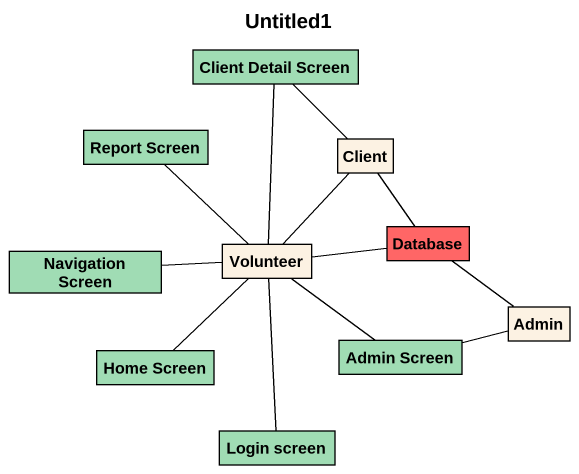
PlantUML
@startuml
title Untitled1
hide circle
hide empty members
class "Client Detail Screen" as Client_Detail_Screen #A0DCB4
class "Report Screen" as Report_Screen #A0DCB4
class Client
class "Navigation Screen" as Navigation_Screen #A0DCB4
class Volunteer
class "Database" as Database_ #FF6666
class Admin
class "Home Screen" as Home_Screen #A0DCB4
class "Admin Screen" as Admin_Screen #A0DCB4
class "Login screen" as Login_screen #A0DCB4
Client -up- Client_Detail_Screen
Client -- Volunteer
Client -- Database_
Volunteer -up- Client_Detail_Screen
Volunteer -up- Report_Screen
Volunteer -left- Navigation_Screen
Volunteer -right- Database_
Volunteer -- Admin_Screen
Volunteer -- Login_screen
Admin -up- Database_
Admin -left- Admin_Screen
Home_Screen -up- Volunteer
@enduml
